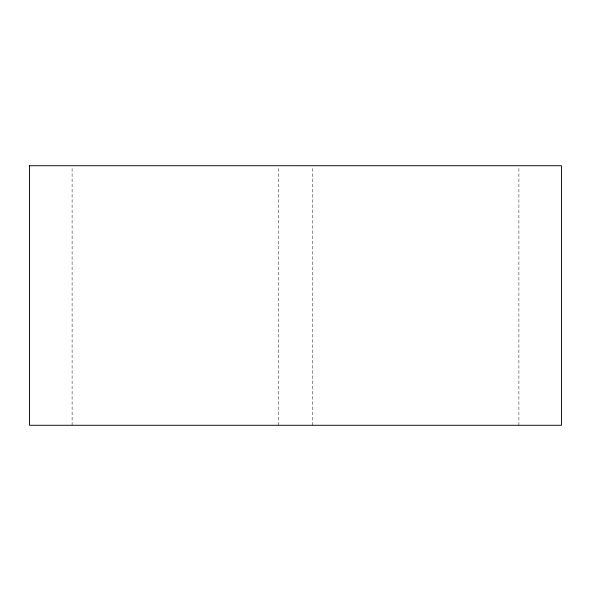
<?xml version="1.0" encoding="UTF-8"?>
<svg xmlns="http://www.w3.org/2000/svg" width="591" height="591" viewBox="0 0 591 591"><rect width="100%" height="100%" fill="white"/><g stroke="black" fill="none" stroke-linecap="round" stroke-linejoin="round"><path stroke-width="0.44" stroke-dasharray="2.96 2.22" d="M72.102 425.276L72.102 166.632M278.479 425.284L278.479 166.64M312.521 425.284L312.521 166.64M518.891 425.284L518.898 166.64"/><path stroke-width="0.89" d="M29.55 165.716L29.55 425.276L561.45 425.284L561.45 165.724L29.55 165.716"/></g></svg>
